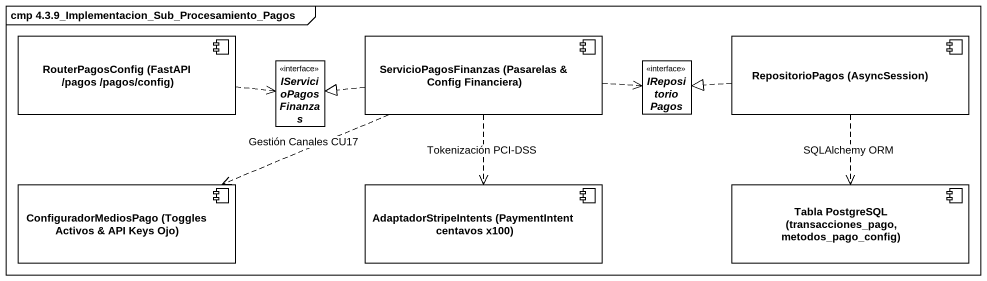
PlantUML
@startuml
mainframe cmp 4.3.9_Implementacion_Sub_Procesamiento_Pagos
allowmixing
hide circle
hide empty members
component "RouterPagosConfig (FastAPI /pagos /pagos/config)" as RouterPagosConfig_FastAPI
component "ServicioPagosFinanzas (Pasarelas & Config Financiera)" as ServicioPagosFinanzas
component "RepositorioPagos (AsyncSession)" as RepositorioPagos
interface IServicioPagosFinanzas
interface IRepositorioPagos
component "ConfiguradorMediosPago (Toggles Activos & API Keys Ojo)" as ConfiguradorMediosPago
component "AdaptadorStripeIntents (PaymentIntent centavos x100)" as AdaptadorStripeIntents
component "Tabla PostgreSQL (transacciones_pago, metodos_pago_config)" as Tabla_PostgreSQL
RouterPagosConfig_FastAPI .right.> IServicioPagosFinanzas
ServicioPagosFinanzas .left.|> IServicioPagosFinanzas
ServicioPagosFinanzas .right.> IRepositorioPagos
ServicioPagosFinanzas .left.> ConfiguradorMediosPago : Gestión Canales CU17
ServicioPagosFinanzas ..> AdaptadorStripeIntents : Tokenización PCI-DSS
RepositorioPagos .left.|> IRepositorioPagos
RepositorioPagos ..> Tabla_PostgreSQL : SQLAlchemy ORM
@enduml
